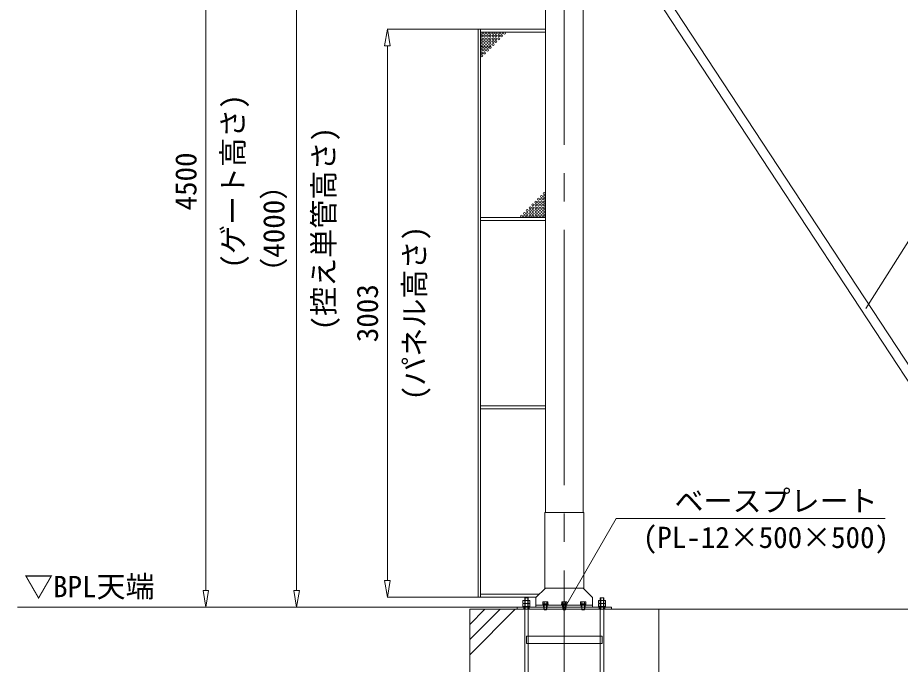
# Model space of a CAD drawing. Units: millimetres, scale not verified. Extents: x -16120 to 16120, y -26100 to 26100.
# Drawn here: x 3708 to 8378, y 8649 to 12067 of the extents above; entities that cross this region are included whole.
import ezdxf
from ezdxf.enums import TextEntityAlignment as Align

# ---------------------------------------------------------------- set-up
doc = ezdxf.new("R2010")
doc.units = ezdxf.units.MM
doc.header["$LTSCALE"] = 150
doc.linetypes.add('CHAIN2', pattern=[12, 9, -1, 1, -1])
doc.linetypes.add('DASHED1', pattern=[1.8, 1.2, -0.6])
for name, color, linetype, lineweight in [('0-2_ACCG-3018', 134, 'Continuous', 18), ('0-5_ﾍﾞｰｽﾗｲﾝ', 134, 'Continuous', 18), ('0-6_ﾎﾞﾙﾄ類', 134, 'Continuous', 18), ('0-9_基礎工事用PCA大', 134, 'Continuous', 18), ('0-B_寸法', 134, 'Continuous', 18), ('0-F_大型柱', 134, 'Continuous', 18), ('1-2_単管ｸﾗﾝﾌﾟ', 134, 'Continuous', 18), ('1-6_通芯', 134, 'CHAIN2', 18), ('1-9_標準ﾊﾟﾈﾙ', 134, 'Continuous', 18), ('1-B_文字', 134, 'Continuous', 18)]:
    doc.layers.add(name, color=color, linetype=linetype, lineweight=lineweight)
doc.styles.add('ＭＳ ゴシック', font='')
doc.styles.get('ＭＳ ゴシック').set_extended_font_data('MS Gothic')

msp = doc.modelspace()

# ---------------------------------------------------------------- linework, layer by layer
at = {"layer": '0-2_ACCG-3018'}
for centre in [(6163, 11985.5), (6163, 11970.5), (6163, 11955.5), (6178, 11985.5), (6178, 11970.5), (6178, 11955.5), (6193, 11985.5), (6193, 11970.5), (6193, 11955.5), (6208, 11985.5), (6208, 11970.5), (6208, 11955.5), (6223, 11985.5), (6223, 11970.5), (6223, 11955.5), (6238, 11985.5), (6238, 11970.5), (6238, 11955.5), (6253, 11985.5), (6253, 11970.5), (6253, 11955.5), (6268, 11985.5), (6268, 11970.5), (6283, 11985.5), (6163, 11940.5), (6163, 11925.5), (6163, 11910.5), (6178, 11940.5), (6178, 11925.5), (6178, 11910.5), (6193, 11940.5), (6193, 11925.5), (6193, 11910.5), (6208, 11940.5), (6208, 11925.5), (6208, 11910.5), (6223, 11940.5), (6223, 11925.5), (6238, 11940.5), (6163, 11895.5), (6163, 11880.5), (6163, 11865.5), (6178, 11895.5), (6178, 11880.5), (6193, 11895.5), (6478.7, 11122.5), (6493.7, 11137.5), (6493.7, 11122.5), (6418.7, 11062.5), (6433.7, 11077.5), (6433.7, 11062.5), (6448.7, 11092.5), (6448.7, 11077.5), (6448.7, 11062.5), (6463.7, 11107.5), (6463.7, 11092.5), (6463.7, 11077.5), (6463.7, 11062.5), (6478.7, 11107.5), (6478.7, 11092.5), (6478.7, 11077.5), (6478.7, 11062.5), (6493.7, 11107.5), (6493.7, 11092.5), (6493.7, 11077.5), (6493.7, 11062.5), (6373.7, 11017.5), (6388.7, 11032.5), (6388.7, 11017.5), (6403.7, 11047.5), (6403.7, 11032.5), (6403.7, 11017.5), (6418.7, 11047.5), (6418.7, 11032.5), (6418.7, 11017.5), (6433.7, 11047.5), (6433.7, 11032.5), (6433.7, 11017.5), (6448.7, 11047.5), (6448.7, 11032.5), (6448.7, 11017.5), (6463.7, 11047.5), (6463.7, 11032.5), (6463.7, 11017.5), (6478.7, 11047.5), (6478.7, 11032.5), (6478.7, 11017.5), (6493.7, 11047.5), (6493.7, 11032.5), (6493.7, 11017.5)]:
    msp.add_circle(centre, 5, dxfattribs=at)
at = {"layer": '0-5_ﾍﾞｰｽﾗｲﾝ'}
for p, q in [((6349.7, 8952), (3708, 8952)), ((7099.7, 8940), (10762.6, 8940))]:
    msp.add_line(p, q, dxfattribs=at)
at = {"layer": '0-6_ﾎﾞﾙﾄ類'}
for p, q in [((6390.2, 8972), (6390.2, 8986.6)), ((6390.2, 8969.2), (6390.2, 8954.6)), ((6409.3, 8972), (6409.3, 8986.6)), ((6409.3, 8969.2), (6409.3, 8954.6)), ((6487.9, 8979), (6486.1, 8978)), ((6486.1, 8978), (6486.1, 8969.2)), ((6486.1, 8969.2), (6513.4, 8969.2)), ((6487.9, 8979), (6511.6, 8979)), ((6488.5, 8969), (6511, 8969)), ((6492.9, 8978), (6492.9, 8969.2)), ((6498.5, 8966), (6499.6, 8962)), ((6499.9, 8966), (6500.9, 8962)), ((6506.6, 8978), (6506.6, 8969.2)), ((6511.6, 8979), (6513.4, 8978)), ((6513.4, 8978), (6513.4, 8969.2)), ((6587.9, 8979), (6586.1, 8978)), ((6586.1, 8978), (6586.1, 8969.2)), ((6586.1, 8969.2), (6613.4, 8969.2)), ((6587.9, 8979), (6611.6, 8979)), ((6588.5, 8969), (6611, 8969)), ((6592.9, 8978), (6592.9, 8969.2)), ((6598.5, 8966), (6599.6, 8962)), ((6599.9, 8966), (6600.9, 8962)), ((6606.6, 8978), (6606.6, 8969.2)), ((6611.6, 8979), (6613.4, 8978)), ((6613.4, 8978), (6613.4, 8969.2)), ((6687.9, 8979), (6686.1, 8978)), ((6686.1, 8978), (6686.1, 8969.2)), ((6686.1, 8969.2), (6713.4, 8969.2)), ((6687.9, 8979), (6711.6, 8979)), ((6688.5, 8969), (6711, 8969)), ((6692.9, 8978), (6692.9, 8969.2)), ((6698.5, 8966), (6699.6, 8962)), ((6699.9, 8966), (6700.9, 8962)), ((6706.6, 8978), (6706.6, 8969.2)), ((6711.6, 8979), (6713.4, 8978)), ((6713.4, 8978), (6713.4, 8969.2)), ((6790.2, 8972), (6790.2, 8986.6)), ((6790.2, 8969.2), (6790.2, 8954.6)), ((6809.3, 8972), (6809.3, 8986.6)), ((6809.3, 8969.2), (6809.3, 8954.6)), ((6491.7, 8940), (6491.7, 8962)), ((6491.7, 8940), (6493, 8937.2)), ((6493, 8937.2), (6493, 8962)), ((6507.7, 8940), (6507.7, 8962)), ((6591.7, 8940), (6591.7, 8962)), ((6591.7, 8940), (6593, 8937.2)), ((6593, 8937.2), (6593, 8962)), ((6607.7, 8940), (6607.7, 8962)), ((6691.7, 8940), (6691.7, 8962)), ((6691.7, 8940), (6693, 8937.2)), ((6693, 8937.2), (6693, 8962)), ((6707.7, 8940), (6707.7, 8962))]:
    msp.add_line(p, q, dxfattribs=at)
for points in [[(6381.3, 8972), (6381.3, 8986.6), (6418.2, 8986.6), (6418.2, 8972), (6415.7, 8970.6), (6383.7, 8970.6)], [(6381.3, 8969.2), (6381.3, 8954.6), (6418.2, 8954.6), (6418.2, 8969.2), (6415.7, 8970.6), (6383.7, 8970.6)], [(6513.7, 8969), (6513.7, 8966), (6485.7, 8966), (6485.7, 8969)], [(6485.7, 8966), (6513.7, 8966), (6513.7, 8962), (6485.7, 8962)], [(6613.7, 8969), (6613.7, 8966), (6585.7, 8966), (6585.7, 8969)], [(6585.7, 8966), (6613.7, 8966), (6613.7, 8962), (6585.7, 8962)], [(6713.7, 8969), (6713.7, 8966), (6685.7, 8966), (6685.7, 8969)], [(6685.7, 8966), (6713.7, 8966), (6713.7, 8962), (6685.7, 8962)], [(6781.3, 8972), (6781.3, 8986.6), (6818.2, 8986.6), (6818.2, 8972), (6815.7, 8970.6), (6783.8, 8970.6)], [(6781.3, 8969.2), (6781.3, 8954.6), (6818.2, 8954.6), (6818.2, 8969.2), (6815.7, 8970.6), (6783.8, 8970.6)], [(6381.7, 8954.6), (6417.7, 8954.6), (6417.7, 8952), (6381.7, 8952)], [(6781.7, 8954.6), (6817.7, 8954.6), (6817.7, 8952), (6781.7, 8952)]]:
    msp.add_lwpolyline(points, close=True, dxfattribs=at)
for points in [[(6491.7, 8940), (6507.7, 8940), (6506.5, 8937.2)], [(6493, 8937.2), (6506.5, 8937.2), (6506.5, 8962)], [(6591.7, 8940), (6607.7, 8940), (6606.5, 8937.2)], [(6593, 8937.2), (6606.5, 8937.2), (6606.5, 8962)], [(6691.7, 8940), (6707.7, 8940), (6706.5, 8937.2)], [(6693, 8937.2), (6706.5, 8937.2), (6706.5, 8962)]]:
    msp.add_lwpolyline(points, dxfattribs=at)
for centre, radius, start, end in [((6385.7, 8979.8), 8.96, 240.0064, 300.0064), ((6385.7, 8961.4), 8.96, 60.0064, 120.0064), ((6399.7, 9003.1), 32.5, 252.935, 287.0711), ((6399.8, 8938.2), 32.5, 72.935, 107.071), ((6413.7, 8979.8), 8.94, 239.9813, 300.0315), ((6413.7, 8961.4), 8.94, 59.9813, 120.0315), ((6489.5, 8973), 6.04, 55.616, 124.384), ((6488.5, 8969.2), 0.19, 180, 270), ((6499.7, 8956.4), 22.6, 72.412, 107.588), ((6510, 8973), 6.04, 55.616, 124.384), ((6511, 8969.2), 0.19, 270, 0), ((6589.5, 8973), 6.04, 55.616, 124.384), ((6588.5, 8969.2), 0.19, 180, 270), ((6599.7, 8956.4), 22.6, 72.412, 107.588), ((6610, 8973), 6.04, 55.616, 124.384), ((6611, 8969.2), 0.19, 270, 0), ((6689.5, 8973), 6.04, 55.616, 124.384), ((6688.5, 8969.2), 0.19, 180, 270), ((6699.7, 8956.4), 22.6, 72.412, 107.588), ((6710, 8973), 6.04, 55.616, 124.384), ((6711, 8969.2), 0.19, 270, 0), ((6785.7, 8979.8), 8.96, 240.0064, 300.0064), ((6785.7, 8961.4), 8.96, 60.0064, 120.0064), ((6799.7, 9003.1), 32.5, 252.935, 287.0711), ((6799.7, 8938.2), 32.5, 72.935, 107.071), ((6813.7, 8979.8), 8.94, 239.9813, 300.0315), ((6813.8, 8961.4), 8.94, 59.9813, 120.0315)]:
    msp.add_arc(centre, radius, start, end, dxfattribs=at)
at = {"layer": '0-9_基礎工事用PCA大'}
for p, q in [((6099.7, 8700), (6339.7, 8940)), ((6099.7, 8780), (6259.7, 8940)), ((6099.7, 8860), (6179.7, 8940)), ((6409.3, 8760), (6409.3, 8598)), ((6790.2, 8760), (6790.2, 8598))]:
    msp.add_line(p, q, dxfattribs=at)
at = {"layer": '0-9_基礎工事用PCA大', "linetype": 'DASHED1'}
for p, q in [((6385.1, 8952), (6385.1, 8940)), ((6414.7, 8952), (6414.7, 8940)), ((6491.7, 8952), (6491.7, 8940)), ((6507.7, 8952), (6507.7, 8940)), ((6591.7, 8952), (6591.7, 8940)), ((6607.7, 8952), (6607.7, 8940)), ((6691.7, 8952), (6691.7, 8940)), ((6707.7, 8952), (6707.7, 8940)), ((6784.7, 8952), (6784.7, 8940)), ((6814.7, 8952), (6814.7, 8940)), ((6409.3, 8798), (6409.3, 8760)), ((6790.2, 8798), (6790.2, 8760))]:
    msp.add_line(p, q, dxfattribs=at)
at = {"layer": '0-9_基礎工事用PCA大'}
for points in [[(6390.2, 8423.1), (6390.2, 9000), (6409.3, 9000), (6409.3, 8798)], [(6390.2, 8937.5), (6392.7, 8940), (6392.7, 9000), (6406.8, 9000), (6406.8, 8940), (6409.3, 8937.5)], [(6809.3, 8423.1), (6809.3, 9000), (6790.2, 9000), (6790.2, 8798)], [(6809.3, 8937.5), (6806.8, 8940), (6806.8, 9000), (6792.7, 9000), (6792.7, 8940), (6790.2, 8937.5)]]:
    msp.add_lwpolyline(points, dxfattribs=at)
for points in [[(6099.7, 7940), (7099.7, 7940), (7099.7, 8940), (6099.7, 8940)], [(6349.7, 8940), (6849.7, 8940), (6849.7, 8952), (6349.7, 8952)], [(6399.7, 8798), (6799.7, 8798), (6799.7, 8760), (6399.7, 8760)]]:
    msp.add_lwpolyline(points, close=True, dxfattribs=at)
at = {"layer": '0-B_寸法'}
for p, q in [((4703.7, 13364), (4703.7, 9040)), ((5183.7, 12864), (5183.7, 9040)), ((5649.1, 11919), (5663.7, 12007)), ((6142.7, 12007), (5662.7, 12007)), ((5663.7, 12007), (5678.4, 11919)), ((5649.1, 11919), (5678.4, 11919)), ((5663.7, 11919), (5663.7, 9092)), ((5649.1, 9092), (5663.7, 9004)), ((5649.1, 9092), (5678.4, 9092)), ((5663.7, 9004), (5678.4, 9092)), ((4689.1, 9040), (4703.7, 8952)), ((4689.1, 9040), (4718.4, 9040)), ((4703.7, 8952), (4718.4, 9040)), ((5169.1, 9040), (5183.7, 8952)), ((5169.1, 9040), (5198.4, 9040)), ((5183.7, 8952), (5198.4, 9040)), ((6142.7, 9004), (5662.7, 9004)), ((6348.7, 8952), (4702.7, 8952)), ((6348.7, 8952), (5182.7, 8952))]:
    msp.add_line(p, q, dxfattribs=at)
at = {"layer": '0-F_大型柱'}
for p, q in [((6499.7, 12902.1), (6499.7, 9452)), ((6699.7, 9452), (6699.7, 12761.4)), ((6449.7, 8962), (6749.7, 8962))]:
    msp.add_line(p, q, dxfattribs=at)
at = {"layer": '0-F_大型柱', "linetype": 'DASHED1'}
for p, q in [((6489.7, 8962), (6489.7, 8952)), ((6509.7, 8962), (6509.7, 8952)), ((6589.7, 8962), (6589.7, 8952)), ((6609.7, 8962), (6609.7, 8952)), ((6689.7, 8962), (6689.7, 8952)), ((6709.7, 8962), (6709.7, 8952))]:
    msp.add_line(p, q, dxfattribs=at)
at = {"layer": '0-F_大型柱'}
for points in [[(6496.5, 9452), (6702.9, 9452), (6702.9, 9052), (6496.5, 9052)], [(6499.7, 9052), (6699.7, 9052), (6749.7, 9002), (6749.7, 8952), (6449.7, 8952), (6449.7, 9002)]]:
    msp.add_lwpolyline(points, close=True, dxfattribs=at)
at = {"layer": '1-2_単管ｸﾗﾝﾌﾟ'}
for p, q in [((9104.1, 9190.9), (6638.5, 12943.2)), ((9062.2, 9166.1), (6597.8, 12916.5))]:
    msp.add_line(p, q, dxfattribs=at)
at = {"layer": '1-6_通芯'}
msp.add_line((6599.7, 14545.8), (6599.7, 6669.5), dxfattribs=at)
at = {"layer": '1-9_標準ﾊﾟﾈﾙ'}
for points in [[(6143.7, 12007), (6157, 12007), (6157, 9004), (6143.7, 9004)], [(6157, 12007), (6499.7, 12007), (6499.7, 11991.5), (6157, 11991.5)], [(6157, 11011.5), (6499.7, 11011.5), (6499.7, 10995.5), (6157, 10995.5)], [(6157, 10015.5), (6499.7, 10015.5), (6499.7, 9999.5), (6157, 9999.5)]]:
    msp.add_lwpolyline(points, close=True, dxfattribs=at)
msp.add_lwpolyline([(6467.2, 9019.5), (6157, 9019.5), (6157, 9004), (6451.7, 9004)], dxfattribs=at)
at = {"layer": '1-B_文字'}
msp.add_line((6874.1, 9419), (8296.5, 9419), dxfattribs=at)
for points in [[(8194.6, 10530.7), (8542.2, 11077.1), (8542.8, 11077.1)], [(6600.6, 8946), (6873.7, 9419), (6874.1, 9419)]]:
    msp.add_lwpolyline(points, dxfattribs=at)

# ---------------------------------------------------------------- texts
at = {"layer": '0-B_寸法', "style": 'ＭＳ ゴシック'}
for s, p in [('(ゲート高さ)', (4936.7, 10741.2)), ('(控え単管高さ)', (5416.7, 10414.4)), ('4500', (4687.9, 11048.4)), ('（4000）', (5152.9, 10644.8)), ('(パネル高さ)', (5896.7, 10044.7)), ('3003', (5647.9, 10351.9))]:
    msp.add_text(s, height=112.6, rotation=90, dxfattribs=at).set_placement(p, align=Align.BOTTOM_LEFT)
at = {"layer": '1-B_文字', "style": 'ＭＳ ゴシック'}
for s, p in [('\u3000\u3000ベースプレート\u3000\u3000', (6875.3, 9422.7)), ('(PL-12×500×500)', (7015.3, 9230.1)), ('▽BPL天端', (3742, 8970.2))]:
    msp.add_text(s, height=112.6, dxfattribs=at).set_placement(p, align=Align.BOTTOM_LEFT)

doc.saveas('drawing.dxf')
